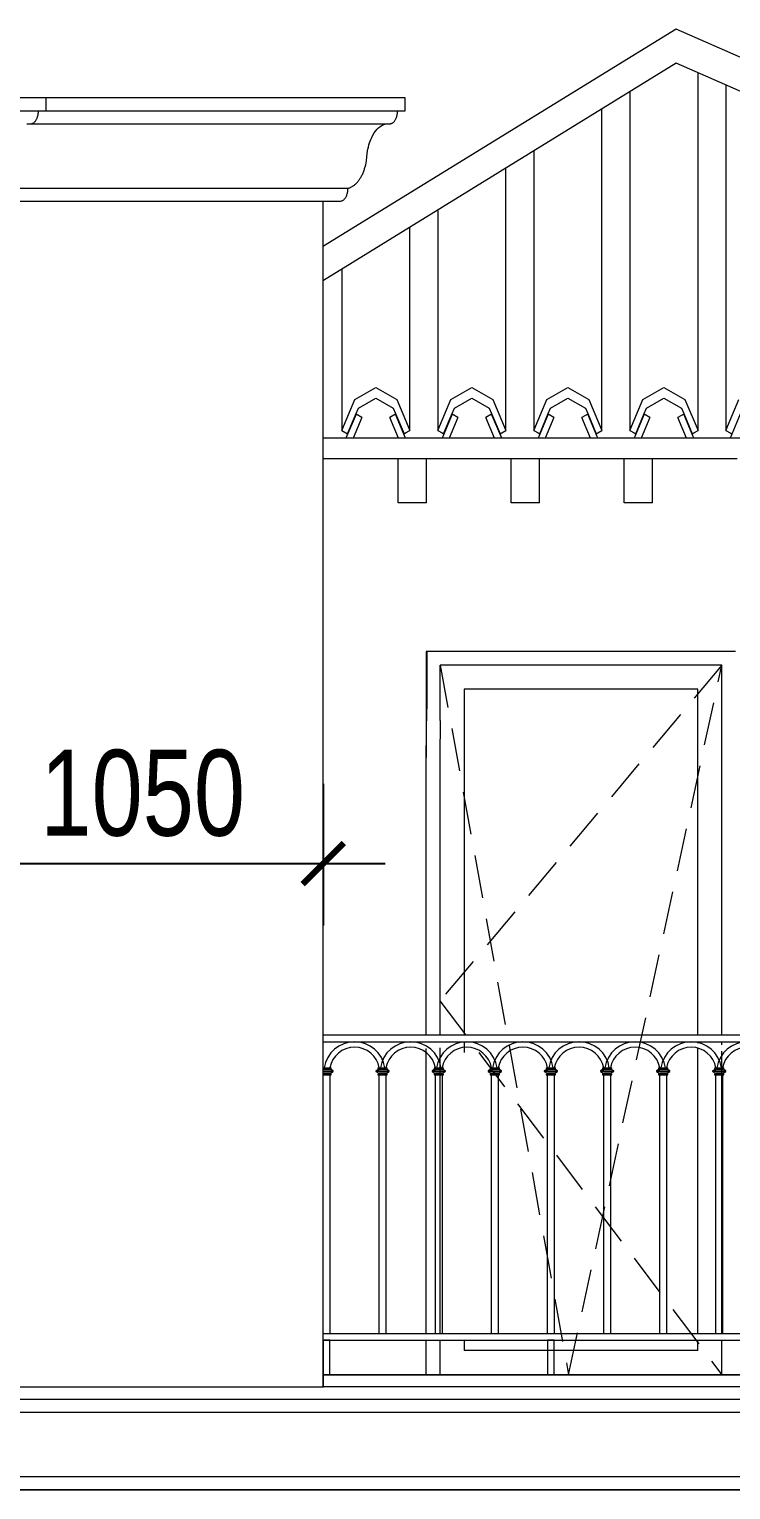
# Model space of a CAD drawing. Header units: millimetres. Extents: x -78046 to 260989, y -99288 to 158505.
# Drawn here: x 209718 to 211759, y 11167 to 15417 of the extents above; entities that cross this region are included whole.
import ezdxf
from ezdxf.xclip import XClip

# ---------------------------------------------------------------- set-up
doc = ezdxf.new("R2010")
doc.units = ezdxf.units.MM
doc.header["$LTSCALE"] = 100
doc.header["$XCLIPFRAME"] = 0
doc.header["$PDMODE"] = 98
doc.linetypes.add('HIDDEN', pattern=[0.375, 0.25, -0.125])
doc.layers.get('Defpoints').update_dxf_attribs({"lineweight": 13})
for name, color, linetype, lineweight in [('-DOOR', 137, 'Continuous', 9), ('-HATCH', 8, 'Continuous', 5), ('-HIDE', 3, 'HIDDEN', 13), ('-LINE1', 7, 'Continuous', 18)]:
    doc.layers.add(name, color=color, linetype=linetype, lineweight=lineweight)
doc.styles.add('AVANH', font='VHAVAN_2.TTF', dxfattribs={"width": 0.8})
doc.dimstyles.new('C_100A3', dxfattribs={"dimscale": 100, "dimtxt": 2.5, "dimasz": 1.2, "dimexe": 1.8, "dimexo": 0, "dimgap": 0.75, "dimtad": 1, "dimdec": 0, "dimzin": 0, "dimdsep": 46, "dimtxsty": 'AVANH', "dimblk": 'ARCHTICK', "dimcen": 0, "dimdle": 1.8, "dimclrd": 256, "dimclre": 256, "dimclrt": 7, "dimadec": 0, "dimazin": 0, "dimtfac": 0.0001, "dimtdec": 0, "dimtix": 1, "dimtmove": 2, "dimatfit": 3, "dimldrblk": 'ARCHTICK', "dimfxl": 1.8, "dimtolj": 1, "dimtzin": 0, "dimarcsym": 0})

# ---------------------------------------------------------------- blocks, each defined once
blk = doc.blocks.new('erte')
for p, q in [((215188.3, -49738), (215188.3, -52249.4)), ((215386.4, -52249.4), (215386.4, -49738)), ((215467.7, -49738), (215467.7, -52249.4)), ((215665.8, -52249.4), (215665.8, -49738)), ((215747.1, -49738), (215747.1, -52249.4)), ((215945.2, -52249.4), (215945.2, -49738)), ((216026.5, -49738), (216026.5, -52249.4)), ((216224.6, -52249.4), (216224.6, -49738)), ((216305.9, -49738), (216305.9, -52249.4)), ((215226.1, -52159), (215287.3, -52124.5)), ((215287.3, -52124.5), (215348.5, -52159)), ((215505.5, -52159), (215566.7, -52124.5)), ((215566.7, -52124.5), (215627.9, -52159)), ((215784.9, -52159), (215846.1, -52124.5)), ((215846.1, -52124.5), (215907.3, -52159)), ((216064.3, -52159), (216125.5, -52124.5)), ((216125.5, -52124.5), (216186.7, -52159)), ((215188.3, -52249.4), (215226.1, -52159)), ((215229.8, -52200.2), (215236.6, -52184)), ((215236.6, -52184), (215287.3, -52155.3)), ((215287.3, -52155.3), (215338.1, -52184)), ((215338.1, -52184), (215344.9, -52200.2)), ((215348.5, -52159), (215386.4, -52249.4)), ((215467.7, -52249.4), (215505.5, -52159)), ((215509.2, -52200.2), (215516, -52184)), ((215516, -52184), (215566.7, -52155.3)), ((215566.7, -52155.3), (215617.5, -52184)), ((215617.5, -52184), (215624.3, -52200.2)), ((215627.9, -52159), (215665.8, -52249.4)), ((215747.1, -52249.4), (215784.9, -52159)), ((215788.6, -52200.2), (215795.4, -52184)), ((215795.4, -52184), (215846.1, -52155.3)), ((215846.1, -52155.3), (215896.9, -52184)), ((215896.9, -52184), (215903.7, -52200.2)), ((215907.3, -52159), (215945.2, -52249.4)), ((216026.5, -52249.4), (216064.3, -52159)), ((216068, -52200.2), (216074.8, -52184)), ((216074.8, -52184), (216125.5, -52155.3)), ((216125.5, -52155.3), (216176.3, -52184)), ((216176.3, -52184), (216183.1, -52200.2)), ((216186.7, -52159), (216224.6, -52249.4)), ((216305.9, -52249.4), (216343.7, -52159)), ((215229.8, -52201.7), (215200.5, -52271.6)), ((215205.2, -52258.9), (215229.8, -52200.2)), ((215246.7, -52211.2), (215221.4, -52271.6)), ((215229.8, -52201.7), (215229.8, -52200.2)), ((215246.7, -52211.2), (215229.8, -52201.7)), ((215344.9, -52201.7), (215328, -52211.2)), ((215353.3, -52271.6), (215328, -52211.2)), ((215344.9, -52200.2), (215344.9, -52201.7)), ((215344.9, -52200.2), (215369.5, -52258.9)), ((215374.2, -52271.6), (215344.9, -52201.7)), ((215509.2, -52201.7), (215479.9, -52271.6)), ((215484.6, -52258.9), (215509.2, -52200.2)), ((215526.1, -52211.2), (215500.8, -52271.6)), ((215509.2, -52201.7), (215509.2, -52200.2)), ((215526.1, -52211.2), (215509.2, -52201.7)), ((215624.3, -52201.7), (215607.4, -52211.2)), ((215632.7, -52271.6), (215607.4, -52211.2)), ((215624.3, -52200.2), (215624.3, -52201.7)), ((215624.3, -52200.2), (215648.9, -52258.9)), ((215653.6, -52271.6), (215624.3, -52201.7)), ((215788.6, -52201.7), (215759.3, -52271.6)), ((215764, -52258.9), (215788.6, -52200.2)), ((215805.5, -52211.2), (215780.2, -52271.6)), ((215788.6, -52201.7), (215788.6, -52200.2)), ((215805.5, -52211.2), (215788.6, -52201.7)), ((215903.7, -52201.7), (215886.8, -52211.2)), ((215912.1, -52271.6), (215886.8, -52211.2)), ((215903.7, -52200.2), (215903.7, -52201.7)), ((215903.7, -52200.2), (215928.3, -52258.9)), ((215933, -52271.6), (215903.7, -52201.7)), ((216068, -52201.7), (216038.7, -52271.6)), ((216043.4, -52258.9), (216068, -52200.2)), ((216084.9, -52211.2), (216059.6, -52271.6)), ((216068, -52201.7), (216068, -52200.2)), ((216084.9, -52211.2), (216068, -52201.7)), ((216183.1, -52201.7), (216166.2, -52211.2)), ((216191.5, -52271.6), (216166.2, -52211.2)), ((216183.1, -52200.2), (216183.1, -52201.7)), ((216183.1, -52200.2), (216207.7, -52258.9)), ((216212.4, -52271.6), (216183.1, -52201.7)), ((216347.4, -52201.7), (216318.1, -52271.6)), ((215188.3, -52249.4), (215200.5, -52256.3)), ((215200.5, -52256.3), (215205.2, -52258.9)), ((215369.5, -52258.9), (215374.1, -52256.3)), ((215374.1, -52256.3), (215386.4, -52249.4)), ((215467.7, -52249.4), (215479.9, -52256.3)), ((215479.9, -52256.3), (215484.6, -52258.9)), ((215648.9, -52258.9), (215653.5, -52256.3)), ((215653.5, -52256.3), (215665.8, -52249.4)), ((215747.1, -52249.4), (215759.3, -52256.3)), ((215759.3, -52256.3), (215764, -52258.9)), ((215928.3, -52258.9), (215932.9, -52256.3)), ((215932.9, -52256.3), (215945.2, -52249.4)), ((216026.5, -52249.4), (216038.7, -52256.3)), ((216038.7, -52256.3), (216043.4, -52258.9)), ((216207.7, -52258.9), (216212.3, -52256.3)), ((216212.3, -52256.3), (216224.6, -52249.4)), ((216305.9, -52249.4), (216318.1, -52256.3)), ((216318.1, -52256.3), (216322.8, -52258.9))]:
    blk.add_line(p, q)
blk = doc.blocks.new('lancan')
for p, q in [((-1.1, 988.8), (6547.2, 988.8)), ((-1.1, 968.8), (6547.2, 968.8)), ((-4, 893), (0, 893)), ((0, 893), (19.2, 893)), ((19.2, 893), (23.2, 893)), ((23.2, 891), (23.2, 893)), ((159.2, 893), (159.2, 891)), ((159.2, 893), (163.2, 893)), ((163.2, 893), (182.4, 893)), ((182.4, 893), (186.4, 893)), ((186.4, 891), (186.4, 893)), ((322.4, 893), (322.4, 891)), ((322.4, 893), (326.4, 893)), ((326.4, 893), (345.6, 893)), ((345.6, 893), (349.6, 893)), ((349.6, 891), (349.6, 893)), ((485.6, 893), (485.6, 891)), ((485.6, 893), (489.6, 893)), ((489.6, 893), (508.8, 893)), ((508.8, 893), (512.8, 893)), ((512.8, 891), (512.8, 893)), ((648.8, 893), (648.8, 891)), ((648.8, 893), (652.8, 893)), ((652.8, 893), (672, 893)), ((672, 893), (676, 893)), ((676, 891), (676, 893)), ((812, 893), (812, 891)), ((812, 893), (816, 893)), ((816, 893), (835.2, 893)), ((835.2, 893), (839.2, 893)), ((839.2, 891), (839.2, 893)), ((975.2, 893), (975.2, 891)), ((975.2, 893), (979.2, 893)), ((979.2, 893), (998.4, 893)), ((998.4, 893), (1002.4, 893)), ((1002.4, 891), (1002.4, 893)), ((1138.4, 893), (1138.4, 891)), ((1138.4, 893), (1142.4, 893)), ((1142.4, 893), (1161.6, 893)), ((1161.6, 893), (1165.6, 893)), ((1165.6, 891), (1165.6, 893)), ((0, 883.9), (-9.8, 883.9)), ((0, 881.9), (-9.8, 881.9)), ((-4, 872.9), (0, 872.9)), ((-1.6, 891), (0, 891)), ((-1.6, 889), (20.8, 889)), ((-1.6, 876.9), (20.8, 876.9)), ((-1.6, 874.9), (0, 874.9)), ((19.2, 891), (0, 891)), ((0, 881.9), (0, 883.9)), ((0, 883.9), (19.2, 883.9)), ((0, 881.9), (19.2, 881.9)), ((19.2, 874.9), (0, 874.9)), ((0, 120), (0, 872.9)), ((0, 872.9), (19.2, 872.9)), ((19.2, 891), (20.8, 891)), ((19.2, 883.9), (19.2, 881.9)), ((19.2, 883.9), (29, 883.9)), ((19.2, 881.9), (29, 881.9)), ((19.2, 874.9), (20.8, 874.9)), ((19.2, 872.9), (19.2, 120)), ((19.2, 872.9), (23.2, 872.9)), ((20.8, 889), (20.8, 891)), ((20.8, 891), (23.2, 891)), ((29, 883.9), (20.8, 889)), ((20.8, 876.9), (29, 881.9)), ((20.8, 874.9), (20.8, 876.9)), ((20.8, 874.9), (23.2, 874.9)), ((23.2, 872.9), (23.2, 874.9)), ((29, 881.9), (29, 883.9)), ((161.6, 889), (153.4, 883.9)), ((153.4, 883.9), (153.4, 881.9)), ((163.2, 883.9), (153.4, 883.9)), ((153.4, 881.9), (161.6, 876.9)), ((163.2, 881.9), (153.4, 881.9)), ((159.2, 891), (161.6, 891)), ((159.2, 874.9), (159.2, 872.9)), ((159.2, 874.9), (161.6, 874.9)), ((159.2, 872.9), (163.2, 872.9)), ((161.6, 891), (161.6, 889)), ((161.6, 891), (163.2, 891)), ((161.6, 889), (184, 889)), ((161.6, 876.9), (161.6, 874.9)), ((161.6, 876.9), (184, 876.9)), ((161.6, 874.9), (163.2, 874.9)), ((182.4, 891), (163.2, 891)), ((163.2, 881.9), (163.2, 883.9)), ((163.2, 883.9), (182.4, 883.9)), ((163.2, 881.9), (182.4, 881.9)), ((182.4, 874.9), (163.2, 874.9)), ((163.2, 120), (163.2, 872.9)), ((163.2, 872.9), (182.4, 872.9)), ((182.4, 891), (184, 891)), ((182.4, 883.9), (182.4, 881.9)), ((182.4, 883.9), (192.2, 883.9)), ((182.4, 881.9), (192.2, 881.9)), ((182.4, 874.9), (184, 874.9)), ((182.4, 872.9), (182.4, 120)), ((182.4, 872.9), (186.4, 872.9)), ((184, 889), (184, 891)), ((184, 891), (186.4, 891)), ((192.2, 883.9), (184, 889)), ((184, 876.9), (192.2, 881.9)), ((184, 874.9), (184, 876.9)), ((184, 874.9), (186.4, 874.9)), ((186.4, 872.9), (186.4, 874.9)), ((192.2, 881.9), (192.2, 883.9)), ((324.8, 889), (316.6, 883.9)), ((316.6, 883.9), (316.6, 881.9)), ((326.4, 883.9), (316.6, 883.9)), ((316.6, 881.9), (324.8, 876.9)), ((326.4, 881.9), (316.6, 881.9)), ((322.4, 891), (324.8, 891)), ((322.4, 874.9), (322.4, 872.9)), ((322.4, 874.9), (324.8, 874.9)), ((322.4, 872.9), (326.4, 872.9)), ((324.8, 891), (324.8, 889)), ((324.8, 891), (326.4, 891)), ((324.8, 889), (347.2, 889)), ((324.8, 876.9), (324.8, 874.9)), ((324.8, 876.9), (347.2, 876.9)), ((324.8, 874.9), (326.4, 874.9)), ((345.6, 891), (326.4, 891)), ((326.4, 881.9), (326.4, 883.9)), ((326.4, 883.9), (345.6, 883.9)), ((326.4, 881.9), (345.6, 881.9)), ((345.6, 874.9), (326.4, 874.9)), ((326.4, 120), (326.4, 872.9)), ((326.4, 872.9), (345.6, 872.9)), ((345.6, 891), (347.2, 891)), ((345.6, 883.9), (345.6, 881.9)), ((345.6, 883.9), (355.4, 883.9)), ((345.6, 881.9), (355.4, 881.9)), ((345.6, 874.9), (347.2, 874.9)), ((345.6, 872.9), (345.6, 120)), ((345.6, 872.9), (349.6, 872.9)), ((347.2, 889), (347.2, 891)), ((347.2, 891), (349.6, 891)), ((355.4, 883.9), (347.2, 889)), ((347.2, 876.9), (355.4, 881.9)), ((347.2, 874.9), (347.2, 876.9)), ((347.2, 874.9), (349.6, 874.9)), ((349.6, 872.9), (349.6, 874.9)), ((355.4, 881.9), (355.4, 883.9)), ((488, 889), (479.8, 883.9)), ((479.8, 883.9), (479.8, 881.9)), ((489.6, 883.9), (479.8, 883.9)), ((479.8, 881.9), (488, 876.9)), ((489.6, 881.9), (479.8, 881.9)), ((485.6, 891), (488, 891)), ((485.6, 874.9), (485.6, 872.9)), ((485.6, 874.9), (488, 874.9)), ((485.6, 872.9), (489.6, 872.9)), ((488, 891), (488, 889)), ((488, 891), (489.6, 891)), ((488, 889), (510.4, 889)), ((488, 876.9), (488, 874.9)), ((488, 876.9), (510.4, 876.9)), ((488, 874.9), (489.6, 874.9)), ((508.8, 891), (489.6, 891)), ((489.6, 881.9), (489.6, 883.9)), ((489.6, 883.9), (508.8, 883.9)), ((489.6, 881.9), (508.8, 881.9)), ((508.8, 874.9), (489.6, 874.9)), ((489.6, 120), (489.6, 872.9)), ((489.6, 872.9), (508.8, 872.9)), ((508.8, 891), (510.4, 891)), ((508.8, 883.9), (508.8, 881.9)), ((508.8, 883.9), (518.6, 883.9)), ((508.8, 881.9), (518.6, 881.9)), ((508.8, 874.9), (510.4, 874.9)), ((508.8, 872.9), (508.8, 120)), ((508.8, 872.9), (512.8, 872.9)), ((510.4, 889), (510.4, 891)), ((510.4, 891), (512.8, 891)), ((518.6, 883.9), (510.4, 889)), ((510.4, 876.9), (518.6, 881.9)), ((510.4, 874.9), (510.4, 876.9)), ((510.4, 874.9), (512.8, 874.9)), ((512.8, 872.9), (512.8, 874.9)), ((518.6, 881.9), (518.6, 883.9)), ((651.2, 889), (643, 884)), ((643, 884), (643, 882)), ((652.8, 884), (643, 884)), ((643, 882), (651.2, 876.9)), ((652.8, 882), (643, 882)), ((648.8, 891), (651.2, 891)), ((648.8, 874.9), (648.8, 872.9)), ((648.8, 874.9), (651.2, 874.9)), ((648.8, 872.9), (652.8, 872.9)), ((651.2, 891), (651.2, 889)), ((651.2, 891), (652.8, 891)), ((651.2, 889), (673.6, 889)), ((651.2, 876.9), (651.2, 874.9)), ((651.2, 876.9), (673.6, 876.9)), ((651.2, 874.9), (652.8, 874.9)), ((672, 891), (652.8, 891)), ((652.8, 882), (652.8, 884)), ((652.8, 884), (672, 884)), ((652.8, 882), (672, 882)), ((672, 874.9), (652.8, 874.9)), ((652.8, 120), (652.8, 872.9)), ((652.8, 872.9), (672, 872.9)), ((672, 891), (673.6, 891)), ((672, 884), (672, 882)), ((672, 884), (681.8, 884)), ((672, 882), (681.8, 882)), ((672, 874.9), (673.6, 874.9)), ((672, 872.9), (672, 120)), ((672, 872.9), (676, 872.9)), ((673.6, 889), (673.6, 891)), ((673.6, 891), (676, 891)), ((681.8, 884), (673.6, 889)), ((673.6, 876.9), (681.8, 882)), ((673.6, 874.9), (673.6, 876.9)), ((673.6, 874.9), (676, 874.9)), ((676, 872.9), (676, 874.9)), ((681.8, 882), (681.8, 884)), ((814.4, 889), (806.2, 884)), ((806.2, 884), (806.2, 882)), ((816, 884), (806.2, 884)), ((806.2, 882), (814.4, 876.9)), ((816, 882), (806.2, 882)), ((812, 891), (814.4, 891)), ((812, 874.9), (812, 872.9)), ((812, 874.9), (814.4, 874.9)), ((812, 872.9), (816, 872.9)), ((814.4, 891), (814.4, 889)), ((814.4, 891), (816, 891)), ((814.4, 889), (836.8, 889)), ((814.4, 876.9), (814.4, 874.9)), ((814.4, 876.9), (836.8, 876.9)), ((814.4, 874.9), (816, 874.9)), ((835.2, 891), (816, 891)), ((816, 882), (816, 884)), ((816, 884), (835.2, 884)), ((816, 882), (835.2, 882)), ((835.2, 874.9), (816, 874.9)), ((816, 120), (816, 872.9)), ((816, 872.9), (835.2, 872.9)), ((835.2, 891), (836.8, 891)), ((835.2, 884), (835.2, 882)), ((835.2, 884), (845, 884)), ((835.2, 882), (845, 882)), ((835.2, 874.9), (836.8, 874.9)), ((835.2, 872.9), (835.2, 120)), ((835.2, 872.9), (839.2, 872.9)), ((836.8, 889), (836.8, 891)), ((836.8, 891), (839.2, 891)), ((845, 884), (836.8, 889)), ((836.8, 876.9), (845, 882)), ((836.8, 874.9), (836.8, 876.9)), ((836.8, 874.9), (839.2, 874.9)), ((839.2, 872.9), (839.2, 874.9)), ((845, 882), (845, 884)), ((977.6, 889), (969.4, 884)), ((969.4, 884), (969.4, 882)), ((979.2, 884), (969.4, 884)), ((969.4, 882), (977.6, 876.9)), ((979.2, 882), (969.4, 882)), ((975.2, 891), (977.6, 891)), ((975.2, 874.9), (975.2, 872.9)), ((975.2, 874.9), (977.6, 874.9)), ((975.2, 872.9), (979.2, 872.9)), ((977.6, 891), (977.6, 889)), ((977.6, 891), (979.2, 891)), ((977.6, 889), (1000, 889)), ((977.6, 876.9), (977.6, 874.9)), ((977.6, 876.9), (1000, 876.9)), ((977.6, 874.9), (979.2, 874.9)), ((998.4, 891), (979.2, 891)), ((979.2, 882), (979.2, 884)), ((979.2, 884), (998.4, 884)), ((979.2, 882), (998.4, 882)), ((998.4, 874.9), (979.2, 874.9)), ((979.2, 120), (979.2, 872.9)), ((979.2, 872.9), (998.4, 872.9)), ((998.4, 891), (1000, 891)), ((998.4, 884), (998.4, 882)), ((998.4, 884), (1008.2, 884)), ((998.4, 882), (1008.2, 882)), ((998.4, 874.9), (1000, 874.9)), ((998.4, 872.9), (998.4, 120)), ((998.4, 872.9), (1002.4, 872.9)), ((1000, 889), (1000, 891)), ((1000, 891), (1002.4, 891)), ((1008.2, 884), (1000, 889)), ((1000, 876.9), (1008.2, 882)), ((1000, 874.9), (1000, 876.9)), ((1000, 874.9), (1002.4, 874.9)), ((1002.4, 872.9), (1002.4, 874.9)), ((1008.2, 882), (1008.2, 884)), ((1140.8, 889), (1132.6, 884)), ((1132.6, 884), (1132.6, 882)), ((1142.4, 884), (1132.6, 884)), ((1132.6, 882), (1140.8, 876.9)), ((1142.4, 882), (1132.6, 882)), ((1138.4, 891), (1140.8, 891)), ((1138.4, 874.9), (1138.4, 872.9)), ((1138.4, 874.9), (1140.8, 874.9)), ((1138.4, 872.9), (1142.4, 872.9)), ((1140.8, 891), (1140.8, 889)), ((1140.8, 891), (1142.4, 891)), ((1140.8, 889), (1163.2, 889)), ((1140.8, 876.9), (1140.8, 874.9)), ((1140.8, 876.9), (1163.2, 876.9)), ((1140.8, 874.9), (1142.4, 874.9)), ((1161.6, 891), (1142.4, 891)), ((1142.4, 882), (1142.4, 884)), ((1142.4, 884), (1161.6, 884)), ((1142.4, 882), (1161.6, 882)), ((1161.6, 874.9), (1142.4, 874.9)), ((1142.4, 120), (1142.4, 872.9)), ((1142.4, 872.9), (1161.6, 872.9)), ((1161.6, 891), (1163.2, 891)), ((1161.6, 884), (1161.6, 882)), ((1161.6, 884), (1171.4, 884)), ((1161.6, 882), (1171.4, 882)), ((1161.6, 874.9), (1163.2, 874.9)), ((1161.6, 872.9), (1161.6, 120)), ((1161.6, 872.9), (1165.6, 872.9)), ((1163.2, 889), (1163.2, 891)), ((1163.2, 891), (1165.6, 891)), ((1171.4, 884), (1163.2, 889)), ((1163.2, 876.9), (1171.4, 882)), ((1163.2, 874.9), (1163.2, 876.9)), ((1163.2, 874.9), (1165.6, 874.9)), ((1165.6, 872.9), (1165.6, 874.9)), ((1171.4, 882), (1171.4, 884)), ((-1.1, 120), (6547.2, 120)), ((-1.1, 100), (6547.2, 100)), ((-1.1, 0), (6547.2, 0))]:
    blk.add_line(p, q)
for points in [[(19.2, 100), (0, 100), (0, 0), (19.2, 0)], [(672, 100), (652.8, 100), (652.8, 0), (672, 0)]]:
    blk.add_lwpolyline(points, close=True)
for centre, radius, start, end in [((91.2, 879.7), 89.2, 8.5304, 171.4696), ((91.2, 879.7), 73.2, 10.4137, 169.5863), ((254.4, 879.7), 89.2, 8.5304, 171.4696), ((254.4, 879.7), 73.2, 10.4137, 169.5863), ((417.6, 879.7), 89.2, 8.5304, 171.4696), ((417.6, 879.7), 73.2, 10.4137, 169.5863), ((580.8, 879.7), 89.2, 8.5304, 171.4696), ((580.8, 879.7), 73.2, 10.4137, 169.5863), ((744, 879.7), 89.2, 8.5304, 171.4696), ((744, 879.7), 73.2, 10.4137, 169.5863), ((907.2, 879.7), 89.2, 8.5304, 171.4696), ((907.2, 879.7), 73.2, 10.4137, 169.5863), ((1070.4, 879.7), 89.2, 8.5304, 171.4696), ((1070.4, 879.7), 73.2, 10.4137, 169.5863), ((1233.6, 879.7), 89.2, 8.5304, 171.4696), ((1233.6, 879.7), 73.2, 10.4137, 169.5863)]:
    blk.add_arc(centre, radius, start, end)
blk = doc.blocks.new('_ARCHTICK')
at = {"const_width": 0.15}
blk.add_lwpolyline([(-0.5, -0.5), (0.5, 0.5)], dxfattribs=at)
blk = doc.blocks.new('*D171')
at = {"layer": 'Defpoints', "lineweight": -2, "transparency": 16777216}
for p, q in [((209523.6, 13251.7), (209523.6, 12808.9)), ((210573.5, 13221.1), (210573.5, 12808.9)), ((209343.6, 12988.9), (210753.5, 12988.9))]:
    blk.add_line(p, q, dxfattribs=at)
at = {"layer": 'Defpoints', "color": 0, "transparency": 16777216}
for p in [(209523.6, 13251.7), (210573.5, 13221.1), (210573.5, 12988.9)]:
    blk.add_point(p, dxfattribs=at)
at = {"layer": 'Defpoints', "lineweight": -2, "transparency": 16777216, "xscale": 120, "yscale": 120, "zscale": 120, "rotation": 180}
blk.add_blockref('_ARCHTICK', (209523.6, 12988.9), dxfattribs=at)
at = {"layer": 'Defpoints', "lineweight": -2, "transparency": 16777216, "xscale": 120, "yscale": 120, "zscale": 120}
blk.add_blockref('_ARCHTICK', (210573.5, 12988.9), dxfattribs=at)
at = {"layer": 'Defpoints', "color": 7, "transparency": 16777216, "insert": (210048.5, 13193.2), "char_height": 250, "attachment_point": 5, "style": 'AVANH'}
blk.add_mtext('\\A1;1050', dxfattribs=at)

msp = doc.modelspace()

# ---------------------------------------------------------------- linework, layer by layer
at = {"layer": '-DOOR', "lineweight": 9}
for p, q in [((211733.1, 13566.1), (210914.1, 13566.1)), ((210914.1, 13405.1), (210914.1, 13566.1)), ((211733.1, 12490.4), (211733.1, 13566.1)), ((211663.1, 13496.1), (210983.6, 13496.1)), ((210983.6, 13496.1), (210983.6, 12490.4)), ((211663.1, 12490.4), (211663.1, 13496.1)), ((210914.1, 13405.1), (210913.1, 13297.1)), ((210913.1, 13297.1), (210913.1, 12490.4)), ((210913.1, 12452.9), (210913.1, 11621.6)), ((210983.6, 12470.4), (210983.6, 12439)), ((211663.1, 12466.7), (211663.1, 12470.4)), ((211663.1, 11621.6), (211663.1, 12449.6)), ((210913.1, 11601.6), (210913.1, 11501.6)), ((210983.6, 11601.6), (210983.6, 11572.1)), ((211663.1, 11572.1), (210983.6, 11572.1)), ((211663.1, 11572.1), (211663.1, 11601.6)), ((211733.1, 11501.6), (211733.1, 11601.6))]:
    msp.add_line(p, q, dxfattribs=at)
at = {"layer": '-HATCH'}
for p, q in [((211600.1, 15317.6), (210574.5, 14685.9)), ((214222, 14166.7), (211600.1, 15317.6)), ((206874.5, 15179.1), (209745.2, 15179.1)), ((209767.3, 15179.1), (210789.6, 15179.1)), ((209723.1, 15141.6), (210755.6, 15141.6)), ((206873.8, 14954.1), (210645.5, 14954.1)), ((210791.4, 14038.7), (210791.4, 14166.7)), ((210873.6, 14038.7), (210873.6, 14166.7)), ((211120.1, 14038.7), (211120.1, 14166.7)), ((211202.2, 14038.7), (211202.2, 14166.7)), ((211448.7, 14038.7), (211448.7, 14166.7)), ((211530.9, 14038.7), (211530.9, 14166.7)), ((210873.6, 14038.7), (210791.4, 14038.7)), ((211202.2, 14038.7), (211120.1, 14038.7)), ((211530.9, 14038.7), (211448.7, 14038.7)), ((214072.8, 11429.2), (206873.8, 11429.2)), ((214030.5, 11391.7), (206873.8, 11391.7)), ((213907.5, 11204.2), (206873.8, 11204.2)), ((213886.7, 11166.7), (206873.8, 11166.7))]:
    msp.add_line(p, q, dxfattribs=at)
at = {"layer": '-HIDE', "ltscale": 5}
for points in [[(211733.1, 13566.1), (210913.1, 12589.1), (211733.1, 11501.6)], [(210914.1, 13566.1), (211287.1, 11501.6), (211733.1, 13566.1)]]:
    msp.add_lwpolyline(points, dxfattribs=at)
at = {"layer": '-LINE1', "color": 0, "lineweight": 20}
for p, q in [((211600.2, 15416.7), (210574.5, 14785)), ((214306.7, 14226.7), (211600.2, 15416.7)), ((210811.7, 15216.6), (206873.8, 15216.6)), ((206873.8, 14916.6), (210612.7, 14916.6)), ((210573.5, 11466.6), (210573.5, 14916.6)), ((214085.4, 14226.7), (210574.5, 14226.7)), ((210791.4, 14166.7), (210574.5, 14166.7)), ((210873.6, 14166.7), (210791.4, 14166.7)), ((211120.1, 14166.7), (210873.6, 14166.7)), ((211202.2, 14166.7), (211120.1, 14166.7)), ((211448.7, 14166.7), (211202.2, 14166.7)), ((211530.9, 14166.7), (211448.7, 14166.7)), ((211777.4, 14166.7), (211530.9, 14166.7)), ((210874.4, 13606.1), (210873.1, 13606.1)), ((210873.1, 13606.1), (210873.1, 13297.3)), ((211773.1, 13606.1), (210874.4, 13606.1)), ((210874.4, 13606.1), (210874.4, 13438.8)), ((210873.1, 13297.3), (210874.4, 13438.8)), ((210873.1, 12490.4), (210873.1, 13297.3)), ((211733.1, 12461.5), (211733.1, 12470.4)), ((210873.1, 11621.6), (210873.1, 12451.1)), ((211733.1, 11621.6), (211733.1, 12442.6)), ((210873.1, 11501.6), (210873.1, 11601.6)), ((210574.5, 11466.6), (210574.5, 11501.6)), ((213765.4, 11501.6), (210574.5, 11501.6)), ((206924.5, 11466.6), (210574.5, 11466.6)), ((213604.3, 11466.6), (210574.5, 11466.6))]:
    msp.add_line(p, q, dxfattribs=at)
for points in [[(209711.2, 15141.7), (209723, 15141.7), (209724.4, 15141.8), (209725.9, 15142.1), (209727.3, 15142.5), (209728.7, 15143), (209730.1, 15143.7), (209731.4, 15144.6), (209732.8, 15145.6), (209734, 15146.8), (209735.3, 15148.1), (209736.5, 15149.5), (209737.6, 15151), (209738.6, 15152.7), (209739.6, 15154.5), (209740.5, 15156.4), (209741.4, 15158.4), (209742.2, 15160.5), (209742.8, 15162.7), (209743.4, 15164.9), (209743.9, 15167.2), (209744.4, 15169.5), (209744.7, 15171.9), (209744.9, 15174.3), (209745.1, 15176.8), (209745.1, 15179.2), (209767.3, 15179.2), (209767.3, 15216.7), (206874.5, 15216.7)], [(209593.1, 14916.7), (210612.3, 14916.7), (210624.8, 14916.7), (210626.2, 14916.9), (210627.7, 14917.3), (210629.1, 14917.9), (210630.5, 14918.6), (210631.8, 14919.4), (210633.1, 14920.4), (210634.4, 14921.6), (210635.7, 14922.9), (210636.8, 14924.3), (210638, 14925.9), (210639, 14927.6), (210640, 14929.4), (210640.9, 14931.2), (210641.8, 14933.2), (210642.5, 14935.3), (210643.2, 14937.5), (210643.8, 14939.7), (210644.3, 14942), (210644.7, 14944.4), (210645.1, 14946.8), (210645.3, 14949.2), (210645.5, 14951.6), (210645.5, 14954.1), (210647.2, 14954.5), (210649, 14955), (210650.7, 14955.6), (210652.4, 14956.3), (210654.1, 14957), (210655.8, 14957.8), (210657.5, 14958.7), (210659.1, 14959.7), (210660.8, 14960.8), (210662.4, 14961.9), (210664, 14963.1), (210665.6, 14964.4), (210667.1, 14965.7), (210668.7, 14967.1), (210670.2, 14968.6), (210671.7, 14970.2), (210673.1, 14971.8), (210674.6, 14973.5), (210676, 14975.3), (210677.4, 14977.1), (210678.7, 14979), (210680.1, 14981), (210681.4, 14983), (210682.6, 14985), (210683.8, 14987.2), (210685, 14989.4), (210686.2, 14991.6), (210687.3, 14993.9), (210688.4, 14996.2), (210689.4, 14998.6), (210690.4, 15001), (210691.4, 15003.5), (210692.3, 15006.1), (210693.2, 15008.6), (210694, 15011.2), (210694.8, 15013.9), (210695.6, 15016.6), (210697, 15022), (210698.2, 15027.6), (210699.2, 15033.3), (210699.6, 15036.2), (210700.4, 15042), (210700.7, 15044.9), (210701.4, 15054.1), (210702.6, 15062.4), (210703.7, 15068.1), (210704.9, 15073.6), (210706.5, 15080.2), (210708.2, 15085.7), (210710, 15090.9), (210711.9, 15095.8), (210714.5, 15101.8), (210717.9, 15108.5), (210721.7, 15114.8), (210725.8, 15120.4), (210730.1, 15125.5), (210734.7, 15130), (210739.4, 15133.8), (210744.3, 15137), (210749.4, 15139.5), (210755.6, 15141.6), (210767.4, 15141.6), (210768.8, 15141.7), (210770.3, 15141.9), (210771.7, 15142.3), (210773.1, 15142.9), (210774.5, 15143.6), (210775.9, 15144.4), (210777.2, 15145.4), (210778.5, 15146.6), (210779.7, 15147.9), (210780.9, 15149.3), (210782, 15150.9), (210783.1, 15152.6), (210784.1, 15154.4), (210785, 15156.2), (210785.8, 15158.2), (210786.6, 15160.3), (210787.3, 15162.5), (210787.9, 15164.7), (210788.4, 15167), (210788.8, 15169.4), (210789.1, 15171.8), (210789.4, 15174.2), (210789.5, 15176.6), (210789.6, 15179.1), (210811.7, 15179.1), (210811.7, 15216.6), (209767.3, 15216.6)], [(206873.8, 11166.7), (213873.3, 11166.7)]]:
    msp.add_lwpolyline(points, dxfattribs=at)

# ---------------------------------------------------------------- block references
at = {"layer": '-HATCH'}
ref = msp.add_blockref('erte', (-4560.9, 66498.3), dxfattribs=at)
XClip(ref).set_block_clipping_path([(215135.4002678958, -52271.6146710611), (218646.2799901204, -52271.6146711193), (216161.0482969541, -51180.7436548783), (215135.4002678958, -51812.4711854955)])
at = {"layer": '-HATCH', "color": 2}
ref = msp.add_blockref('lancan', (210573.5, 11501.6), dxfattribs=at)
XClip(ref).set_block_clipping_path([(-1.0891713909, -0.0356520642), (3030.8051091608, 998.7991513788)])

# ---------------------------------------------------------------- dimensions: what is measured, and where the dimension line sits
at = {"layer": 'Defpoints', "color": 2}
dim = msp.add_linear_dim(base=(210573.5, 12988.9), p1=(209523.6, 13251.7), p2=(210573.5, 13221.1), dimstyle='C_100A3', dxfattribs=at)
dim.commit()
dim.dimension.update_dxf_attribs({"geometry": '*D171', "text_midpoint": (210048.5, 13193.2)})

doc.saveas('drawing.dxf')
